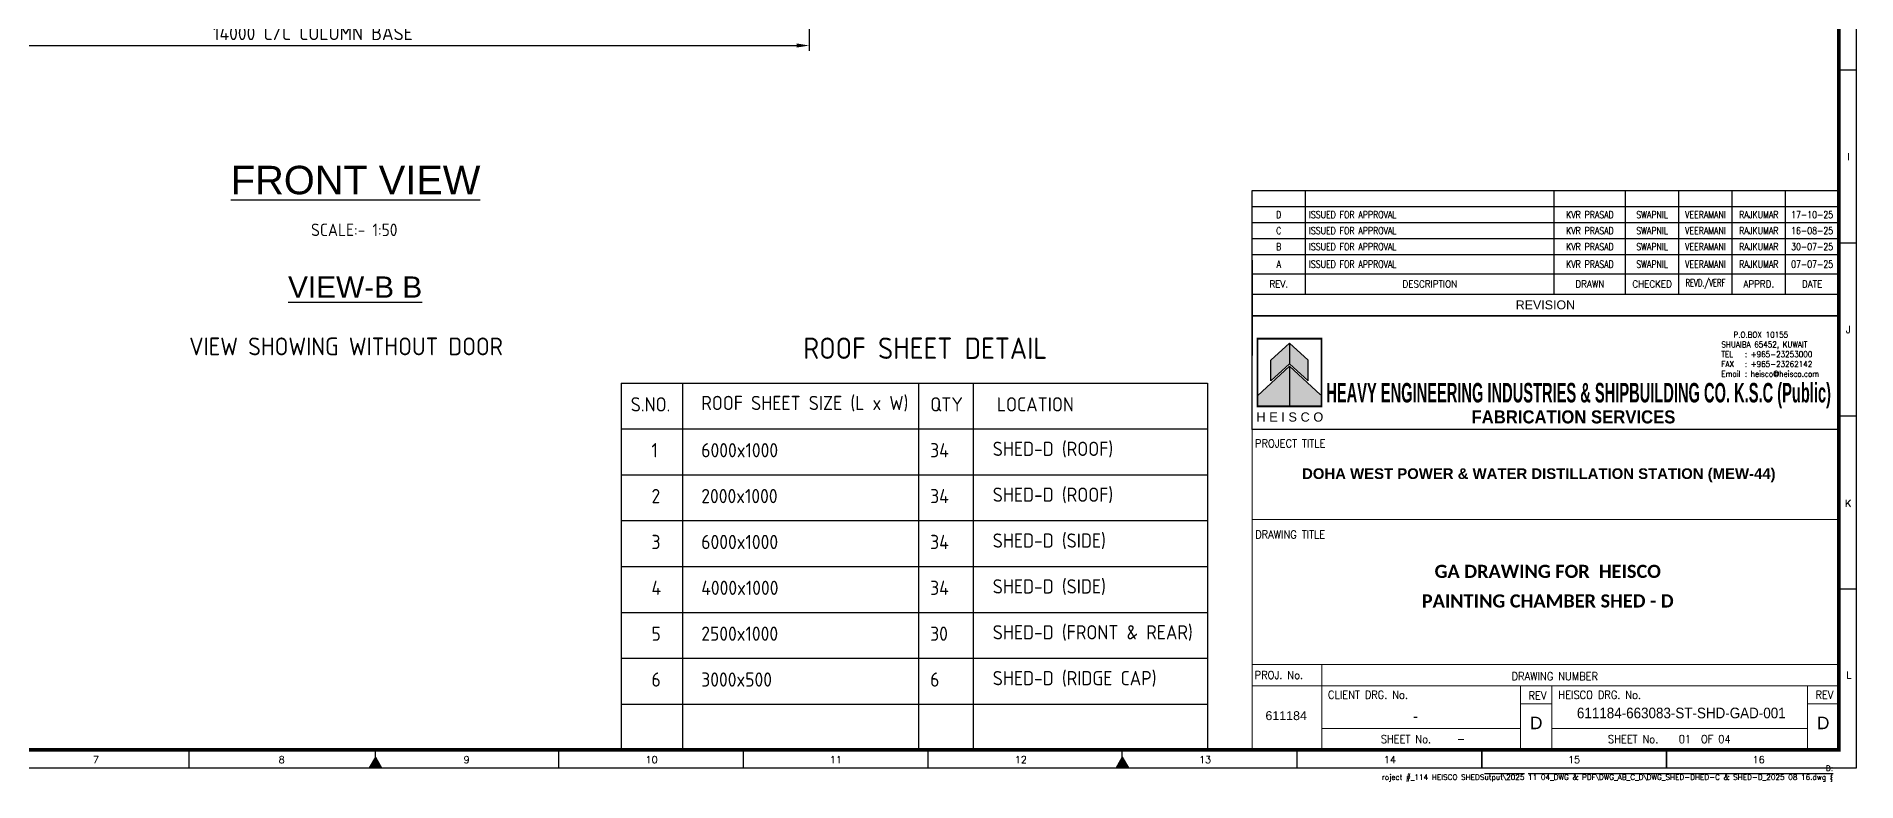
# Model space of a CAD drawing. Header units: millimetres. Extents: x -66 to 3621, y -1 to 3307.
# Drawn here: x 325 to 837, y 2713 to 2923 of the extents above; entities that cross this region are included whole.
import ezdxf
from ezdxf.enums import TextEntityAlignment as Align

# ---------------------------------------------------------------- set-up
doc = ezdxf.new("R2010")
doc.units = ezdxf.units.MM
for name, color, linetype in [('BORDER', 6, 'Continuous'), ('HEISCO', 7, 'Continuous'), ('TABLE', 4, 'Continuous')]:
    doc.layers.add(name, color=color, linetype=linetype)
doc.styles.add('ACISOTS', font='isocp.shx')
doc.styles.add('arial', font='arial.ttf')
doc.styles.add('HEISCO', font='ariblk.ttf')
doc.styles.add('HEISCO.', font='arial.ttf')
doc.styles.add('LOGO', font='ROMANS.SHX')
doc.styles.add('ROMANS', font='romans.shx', dxfattribs={"width": 0.8})
doc.styles.get("Standard").update_dxf_attribs({"font": 'arial.ttf'})
doc.dimstyles.new('ISO-25', dxfattribs={"dimtxt": 4, "dimasz": 3.5, "dimexe": 1.5, "dimexo": 1.5, "dimgap": 1.5, "dimtad": 1, "dimtxsty": 'Standard', "dimcen": 0, "dimadec": 0, "dimazin": 0, "dimtfac": 1, "dimtmove": 0, "dimatfit": 3, "dimfxl": 1, "dimarcsym": 0})

# ---------------------------------------------------------------- blocks, each defined once
blk = doc.blocks.new('A1B')
at = {"layer": 'BORDER', "color": 1}
for p, q in [((837, 199.17), (832, 199.17)), ((837, 150.51), (832, 150.51)), ((837, 101.84), (832, 101.84)), ((837, 53.17), (832, 53.17)), ((368.06, 8), (368.06, 3)), ((471.94, 8), (471.94, 3)), ((523.88, 8), (523.88, 3)), ((575.81, 8), (575.81, 3)), ((679.69, 3), (679.69, 8)), ((731.63, 3), (731.63, 8)), ((731.63, 8), (731.63, 3)), ((731.63, 3), (731.63, 8)), ((783.56, 3), (783.56, 8)), ((783.56, 8), (783.56, 3))]:
    blk.add_line(p, q, dxfattribs=at)
at = {"layer": 'BORDER'}
for p, q in [((420.5, 6), (418.77, 3)), ((420.5, 5), (420.5, 8)), ((420.5, 3), (420.5, 8)), ((420.5, 6), (422.23, 3)), ((630.5, 6), (628.77, 3)), ((630.5, 3), (630.5, 8)), ((630.5, 6), (632.23, 3))]:
    blk.add_line(p, q, dxfattribs=at)
blk.add_lwpolyline([(837, 3), (837, 590), (3, 590), (3, 3)], close=True, dxfattribs=at)
at = {"layer": 'BORDER', "const_width": 1}
blk.add_lwpolyline([(8, 8), (832, 8), (832, 585), (8, 585)], close=True, dxfattribs=at)
at = {"layer": 'BORDER'}
for points in [[(422.23, 3), (418.77, 3), (420.5, 6)], [(632.23, 3), (628.77, 3), (630.5, 6)]]:
    blk.add_solid(points, dxfattribs=at)
at = {"color": 11, "insert": (830.38, 1.34), "char_height": 1.5, "width": 401.355, "attachment_point": 6, "style": 'ROMANS'}
blk.add_mtext('{\\W1;\\C1;D:\\Project #_114 HEISCO SHEDS\\Output\\2025 11 04_DWG & PDF\\DWG_AB_C_D\\DWG_SHED-D\\SHED-C & SHED-D_2025 08 16.dwg }', dxfattribs=at)
at = {"layer": 'BORDER', "color": 1, "style": 'ROMANS'}
for s, p in [('I', (834.69, 173.82)), ('J', (834.67, 125.23)), ('K', (834.62, 76.36)), ('L', (834.8, 28.07)), ('7', (341.88, 4.25)), ('8', (394.13, 4.25)), ('9', (446.1, 4.25)), ('10', (498.13, 4.25)), ('11', (549.97, 4.25)), ('12', (601.96, 4.25)), ('13', (653.79, 4.25)), ('14', (705.77, 4.25)), ('15', (757.56, 4.25)), ('16', (809.48, 4.25))]:
    blk.add_text(s, height=2, dxfattribs=at).set_placement(p, align=Align.CENTER)
blk = doc.blocks.new('A$C61D9601B')
at = {"layer": 'HEISCO'}
for color, points in [(34, [(5.84, -8.9), (5.84, -15.38), (11.66, -10.02), (11.66, -3.54)]), (40, [(11.66, -3.54), (11.66, -10.02), (17.48, -15.38), (17.48, -8.9)]), (142, [(1.66, -19.99), (1.66, -23.3), (11.66, -23.3), (11.66, -10.78)]), (138, [(11.66, -10.78), (11.66, -23.3), (21.66, -23.3), (21.66, -19.99)])]:
    blk.add_hatch(color=color, dxfattribs=at).paths.add_polyline_path(points)
blk.add_line((11.66, -10.78), (11.66, -23.3))
blk.add_line((11.66, -10.78), (11.66, -23.3))
at = {"layer": 'HEISCO', "color": 142, "true_color": 0x00a8e1}
blk.add_line((11.66, -10.78), (1.66, -19.99), dxfattribs=at)
at = {"layer": 'HEISCO', "color": 138, "true_color": 0x004961}
for q in [(11.66, -23.3), (21.38, -19.73), (11.66, -23.3)]:
    blk.add_line((11.66, -10.78), q, dxfattribs=at)
at = {"layer": 'HEISCO', "color": 142, "true_color": 0x00a8e1, "const_width": 0.559}
blk.add_lwpolyline([(21.66, -23.3), (21.66, -2.17), (1.66, -2.17), (1.66, -23.3)], close=True, dxfattribs=at)
at = {"layer": 'HEISCO', "color": 34, "true_color": 0xa85400}
blk.add_lwpolyline([(5.84, -8.9), (11.66, -3.54), (11.66, -10.02), (5.84, -15.38)], close=True, dxfattribs=at)
at = {"layer": 'HEISCO', "color": 40, "true_color": 0xffc038}
blk.add_lwpolyline([(17.48, -8.9), (11.66, -3.54), (11.66, -10.02), (17.48, -15.38)], close=True, dxfattribs=at)
at = {"layer": 'HEISCO', "color": 7, "linetype": 'Continuous', "style": 'HEISCO.'}
blk.add_text('H E I S C O', height=2.8666, dxfattribs=at).set_placement((11.77, -26.65), align=Align.MIDDLE_CENTER)
blk = doc.blocks.new('165-HEISCO')
at = {"layer": 'HEISCO', "color": 6}
blk.add_lwpolyline([(0, 32), (165, 32), (165, 0), (0, 0)], close=True, dxfattribs=at)
at = {"layer": 'HEISCO', "xscale": 0.9, "yscale": 0.9, "zscale": 0.9}
blk.add_blockref('A$C61D9601B', (0.03, 27.46), dxfattribs=at)
at = {"layer": 'HEISCO', "color": 7, "linetype": 'ByBlock', "style": 'HEISCO', "width": 0.471616}
blk.add_text('HEAVY ENGINEERING INDUSTRIES & SHIPBUILDING CO. K.S.C (Public)', height=5.5, dxfattribs=at).set_placement((20.87, 7.57), (162.79, 7.57), align=Align.FIT)
at = {"layer": 'HEISCO', "color": 7, "linetype": 'ByBlock', "style": 'HEISCO', "width": 0.8}
blk.add_text('FABRICATION SERVICES', height=3.6667, dxfattribs=at).set_placement((90.37, 3.51), align=Align.MIDDLE_CENTER)
at = {"layer": 'HEISCO', "color": 3, "insert": (131.98, 27.45), "char_height": 1.65, "width": 30.9183, "attachment_point": 1, "style": 'LOGO'}
blk.add_mtext('\\pxsm1,ql;   {\\W0.9;P.O.BOX 10155\\P\\pt3,4;SHUAIBA 65452, KUWAIT \\P\\pt4;TEL^I: +965-23253000 \\PFAX^I: +965-23262142 \\PEmail^I: heisco@heisco.com}', dxfattribs=at)
blk = doc.blocks.new('*T6009')
at = {"layer": 'TABLE', "color": 4}
for p, q in [((0, 35.16), (165, 35.16)), ((0, 0), (0, 35.16)), ((15, 6), (15, 35.16)), ((85, 6), (85, 35.16)), ((105, 6), (105, 35.16)), ((120, 6), (120, 35.16)), ((135, 6), (135, 35.16)), ((150, 6), (150, 35.16)), ((165, 0), (165, 35.16)), ((0, 11.77), (165, 11.77)), ((0, 6), (15, 6)), ((0, 0), (165, 0))]:
    blk.add_line(p, q, dxfattribs=at)
at = {"layer": 'TABLE', "color": 8}
for p, q in [((0, 30.66), (165, 30.66)), ((0, 26.16), (165, 26.16)), ((0, 21.66), (165, 21.66)), ((0, 17.16), (165, 17.16))]:
    blk.add_line(p, q, dxfattribs=at)
at = {"layer": 'TABLE', "color": 0, "lineweight": -2}
blk.add_line((15, 6), (165, 6), dxfattribs=at)
at = {"layer": 'TABLE', "color": 7}
for s, insert, char_height, width, attachment_point, style in [('D', (7.5, 28.41), 2, 13, 5, 'ROMANS'), ('ISSUED FOR APPROVAL', (16, 28.41), 2, 68, 4, 'ROMANS'), ('KVR PRASAD', (95, 28.41), 2, 18, 5, 'ROMANS'), ('SWAPNIL', (112.5, 28.41), 2, 13, 5, 'ROMANS'), ('VEERAMANI', (127.5, 28.41), 2, 13, 5, 'ROMANS'), ('RAJKUMAR', (142.5, 28.41), 2, 13, 5, 'ROMANS'), ('17-10-25', (157.5, 28.41), 2, 13, 5, 'ROMANS'), ('C', (7.5, 23.91), 2, 13, 5, 'ROMANS'), ('ISSUED FOR APPROVAL', (16, 23.91), 2, 68, 4, 'ROMANS'), ('KVR PRASAD', (95, 23.91), 2, 18, 5, 'ROMANS'), ('SWAPNIL', (112.5, 23.91), 2, 13, 5, 'ROMANS'), ('VEERAMANI', (127.5, 23.91), 2, 13, 5, 'ROMANS'), ('RAJKUMAR', (142.5, 23.91), 2, 13, 5, 'ROMANS'), ('16-08-25', (157.5, 23.91), 2, 13, 5, 'ROMANS'), ('B', (7.5, 19.41), 2, 13, 5, 'ROMANS'), ('ISSUED FOR APPROVAL', (16, 19.41), 2, 68, 4, 'ROMANS'), ('KVR PRASAD', (95, 19.41), 2, 18, 5, 'ROMANS'), ('SWAPNIL', (112.5, 19.41), 2, 13, 5, 'ROMANS'), ('VEERAMANI', (127.5, 19.41), 2, 13, 5, 'ROMANS'), ('RAJKUMAR', (142.5, 19.41), 2, 13, 5, 'ROMANS'), ('30-07-25', (157.5, 19.41), 2, 13, 5, 'ROMANS'), ('{\\W0.7;REVD./VERF}', (127.5, 8.89), 2, 13, 5, 'ROMANS'), ('{\\W0.9;REV.}', (7.5, 8.89), 2, 13, 5, 'ROMANS'), ('{\\W0.9;DESCRIPTION}', (50, 8.89), 2, 68, 5, 'ROMANS'), ('{\\W0.9;DRAWN}', (95, 8.89), 2, 18, 5, 'ROMANS'), ('{\\W0.9;CHECKED}', (112.5, 8.89), 2, 13, 5, 'ROMANS'), ('{\\W0.9;APPRD.}', (142.5, 8.89), 2, 13, 5, 'ROMANS'), ('{\\W0.9;DATE}', (157.5, 8.89), 2, 13, 5, 'ROMANS'), ('{\\C7;REVISION}', (82.5, 3), 2.5, 163, 5, 'arial')]:
    blk.add_mtext(s, dxfattribs=dict(at, insert=insert, char_height=char_height, width=width, attachment_point=attachment_point, style=style))
at = {"layer": 'TABLE', "color": 3, "char_height": 2, "style": 'ROMANS'}
for s, insert, width, attachment_point in [('A', (7.5, 14.46), 13, 5), ('ISSUED FOR APPROVAL', (16, 14.46), 68, 4), ('KVR PRASAD', (95, 14.46), 18, 5), ('SWAPNIL', (112.5, 14.46), 13, 5), ('VEERAMANI', (127.5, 14.46), 13, 5), ('RAJKUMAR', (142.5, 14.46), 13, 5), ('07-07-25', (157.5, 14.46), 13, 5)]:
    blk.add_mtext(s, dxfattribs=dict(at, insert=insert, width=width, attachment_point=attachment_point))
blk = doc.blocks.new('*D6187')
at = {"color": 0, "lineweight": -2}
for p, q in [((262.46, 2969.06), (262.46, 2918.94)), ((542.46, 2960.23), (542.46, 2918.94)), ((265.96, 2920.44), (538.96, 2920.44))]:
    blk.add_line(p, q, dxfattribs=at)
at = {"color": 0}
for points in [[(265.96, 2921.02), (265.96, 2919.86), (262.46, 2920.44)], [(538.96, 2919.86), (538.96, 2921.02), (542.46, 2920.44)]]:
    blk.add_solid(points, dxfattribs=at)
at = {"layer": 'Defpoints', "color": 0}
for p in [(262.46, 2970.56), (542.46, 2961.73), (542.46, 2920.44)]:
    blk.add_point(p, dxfattribs=at)
at = {"color": 0, "insert": (402.92, 2923.94), "char_height": 4, "attachment_point": 5, "style": 'ACISOTS'}
blk.add_mtext('14000 C/C COLUMN BASE', dxfattribs=at)

msp = doc.modelspace()

# ---------------------------------------------------------------- linework, layer by layer
for p, q in [((489.56461, 2825.52217), (489.56461, 2722.33669)), ((489.56461, 2825.52217), (654.4783, 2825.52217)), ((506.81049, 2825.52217), (506.81049, 2722.33669)), ((573.19355, 2825.52217), (573.19355, 2722.33669)), ((588.55544, 2825.52217), (588.55544, 2722.33669)), ((654.4783, 2825.52217), (654.4783, 2722.33669)), ((489.56461, 2812.62398), (654.4783, 2812.62398)), ((489.56461, 2799.7258), (654.4783, 2799.7258)), ((489.56461, 2786.82761), (654.4783, 2786.82761)), ((489.56461, 2773.92943), (654.4783, 2773.92943)), ((489.56461, 2761.03124), (654.4783, 2761.03124)), ((489.56461, 2748.13306), (654.4783, 2748.13306)), ((489.56461, 2735.23487), (654.4783, 2735.23487)), ((489.56461, 2722.33669), (654.4783, 2722.33669))]:
    msp.add_line(p, q)
at = {"layer": 'BORDER'}
for p, q in [((667, 2879.64381), (832, 2879.64381)), ((667, 2860.04859), (667, 2833.30788)), ((832, 2860.04859), (832, 2833.30788)), ((667, 2844.4569), (832, 2844.4569))]:
    msp.add_line(p, q, dxfattribs=at)
at = {"layer": 'BORDER', "color": 8, "lineweight": 0}
for p, q in [((742.48589, 2735.33669), (751.30378, 2735.33669)), ((823.18211, 2735.33669), (832, 2735.33669))]:
    msp.add_line(p, q, dxfattribs=at)
at = {"layer": 'BORDER', "color": 6, "lineweight": 0}
msp.add_lwpolyline([(667, 2812.48571), (832, 2812.48571), (832, 2722.33669), (667, 2722.33669)], close=True, dxfattribs=at)
for points in [[(667, 2787.13749), (832, 2787.13749)], [(667, 2746.33669), (832, 2746.33669)], [(686.66674, 2746.33669), (686.66674, 2722.33669)], [(667, 2740.33669), (832, 2740.33669)], [(742.48589, 2740.33669), (742.48589, 2722.33669)], [(751.30378, 2740.33669), (751.30378, 2722.33669)], [(823.18211, 2740.33669), (823.18211, 2722.33669)]]:
    msp.add_lwpolyline(points, dxfattribs=at)
at = {"layer": 'BORDER', "color": 8, "lineweight": 0}
for points in [[(686.66674, 2728.33669), (742.48589, 2728.33669)], [(751.30378, 2728.33669), (823.18211, 2728.33669)]]:
    msp.add_lwpolyline(points, dxfattribs=at)

# ---------------------------------------------------------------- block references
for name, p in [('A1B', (0, 2714.33669)), ('*T6009', (667, 2844.48571))]:
    msp.add_blockref(name, p)
at = {"layer": 'HEISCO'}
msp.add_blockref('165-HEISCO', (667, 2812.48571), dxfattribs=at)

# ---------------------------------------------------------------- texts
at = {"attachment_point": 5}
for s, insert, char_height in [('{\\LFRONT VIEW}', (414.90548, 2882.55168), 8), ('{\\LFRONT VIEW}', (414.90548, 2882.55168), 8), ('{\\LVIEW-B B}', (414.77587, 2852.50347), 6), ('{\\LVIEW-B B}', (414.77587, 2852.50347), 6)]:
    msp.add_mtext(s, dxfattribs=dict(at, insert=insert, char_height=char_height))
at = {"attachment_point": 1, "style": 'ACISOTS'}
for s, insert, char_height in [('SCALE:- 1:50', (402.38384, 2870.35527), 3.5), ('SCALE:- 1:50', (402.38384, 2870.35527), 3.5), ('VIEW SHOWING WITHOUT DOOR', (368.12161, 2838.31696), 5), ('VIEW SHOWING WITHOUT DOOR', (368.12161, 2838.31696), 5)]:
    msp.add_mtext(s, dxfattribs=dict(at, insert=insert, char_height=char_height))
at = {"color": 3, "attachment_point": 7, "style": 'ACISOTS'}
for s, insert, char_height in [('ROOF SHEET DETAIL', (540.80258, 2832.29846), 6), ('S.NO.', (492.27942, 2817.51937), 4), ('ROOF SHEET SIZE (L x W)', (512.11008, 2817.51937), 4), ('QTY', (576.48622, 2817.51937), 4), ('1', (498.11488, 2804.62118), 4), ('6000x1000', (512.11008, 2804.62118), 4), ('34', (576.48622, 2804.62118), 4), ('SHED-D (ROOF)', (594.07751, 2804.62118), 4), ('2', (498.11488, 2791.723), 4), ('2000x1000', (512.11008, 2791.723), 4), ('34', (576.48622, 2791.723), 4), ('SHED-D (ROOF)', (594.07751, 2791.723), 4), ('3', (498.11488, 2778.82481), 4), ('6000x1000', (512.11008, 2778.82481), 4), ('34', (576.48622, 2778.82481), 4), ('4', (498.11488, 2765.92663), 4), ('4000x1000', (512.11008, 2765.92663), 4), ('34', (576.48622, 2765.92663), 4), ('SHED-D (SIDE)', (594.07751, 2765.92663), 4), ('5', (498.11488, 2753.02844), 4), ('2500x1000', (512.11008, 2753.02844), 4), ('30', (576.48622, 2753.02844), 4), ('SHED-D (FRONT & REAR)', (594.07751, 2753.02844), 4), ('6', (498.11488, 2740.13026), 4), ('3000x500', (512.11008, 2740.13026), 4), ('6', (576.48622, 2740.13026), 4), ('SHED-D (RIDGE CAP)', (594.07751, 2740.13026), 4)]:
    msp.add_mtext(s, dxfattribs=dict(at, insert=insert, char_height=char_height))
at = {"color": 3, "char_height": 4, "attachment_point": 7, "style": 'ACISOTS'}
for s, insert, width in [('LOCATION', (595.22701, 2817.51937), 9.4679169), ('SHED-D (SIDE)', (594.07751, 2778.82481), 48.0278172)]:
    msp.add_mtext(s, dxfattribs=dict(at, insert=insert, width=width))
at = {"layer": 'BORDER', "color": 3, "style": 'ROMANS', "width": 0.9}
for s, p in [('PROJECT TITLE', (667.8356, 2807.41995)), ('DRAWING TITLE', (667.86262, 2781.79437)), ('PROJ. No.', (667.74002, 2742.27747)), ('DRAWING NUMBER', (739.98939, 2741.92919)), ('CLIENT DRG. No.', (688.37181, 2736.7322)), ('HEISCO DRG. No.', (753.1268, 2736.71244)), ('SHEET No.    -', (703.19827, 2724.26044)), ('SHEET No.   01  OF 04', (767.08442, 2724.26044))]:
    msp.add_text(s, height=2.25, dxfattribs=at).set_placement(p)
for p in [(747.27513, 2736.50638), (827.97135, 2736.71754)]:
    msp.add_text('REV', height=2.25, dxfattribs=at).set_placement(p, align=Align.CENTER)
at = {"layer": 'BORDER', "color": 7, "style": 'arial'}
for s, insert, char_height, width, attachment_point in [('{\\fArial|b1|i0|c0|p34;DOHA WEST POWER & WATER DISTILLATION STATION (MEW-44)}', (747.63896, 2799.57938), 3, 163.2446491, 5), ('{\\fCalibri|b1|i0|c0|p2;\\H1.2308x;GA DRAWING FOR  HEISCO}', (750.1476, 2772.5361), 3, 163.2446491, 5), ('{\\fCalibri|b1|i0|c0|p2;\\H1.2308x;PAINTING CHAMBER SHED - D}', (750.1476, 2764.21683), 3, 163.2446491, 5), ('{\\W0.9;611184-663083-ST-SHD-GAD-001}', (787.70256, 2734.2282), 3, 43.6131774, 2), ('611184', (676.59284, 2733.2266), 2.5, 24.9498763, 2), ('-', (712.95932, 2733.33403), 3, 47.4853409, 2), ('D', (746.89852, 2729.92402), 3.5, 6.2972783, 5), ('D', (827.59474, 2729.92402), 3.5, 6.2972783, 5)]:
    msp.add_mtext(s, dxfattribs=dict(at, insert=insert, char_height=char_height, width=width, attachment_point=attachment_point))

# ---------------------------------------------------------------- dimensions: what is measured, and where the dimension line sits
dim = msp.add_linear_dim(base=(542.46389, 2920.43967), p1=(262.46389, 2970.56338), p2=(542.46389, 2961.72663), text='<> C/C COLUMN BASE', dimstyle='ISO-25', override={"dimtxt": 4, "dimlfac": 50, "dimtxsty": 'ACISOTS'})
dim.commit()
dim.dimension.update_dxf_attribs({"geometry": '*D6187', "text_midpoint": (402.92194, 2920.43967), "dimtype": 160})

doc.saveas('drawing.dxf')
